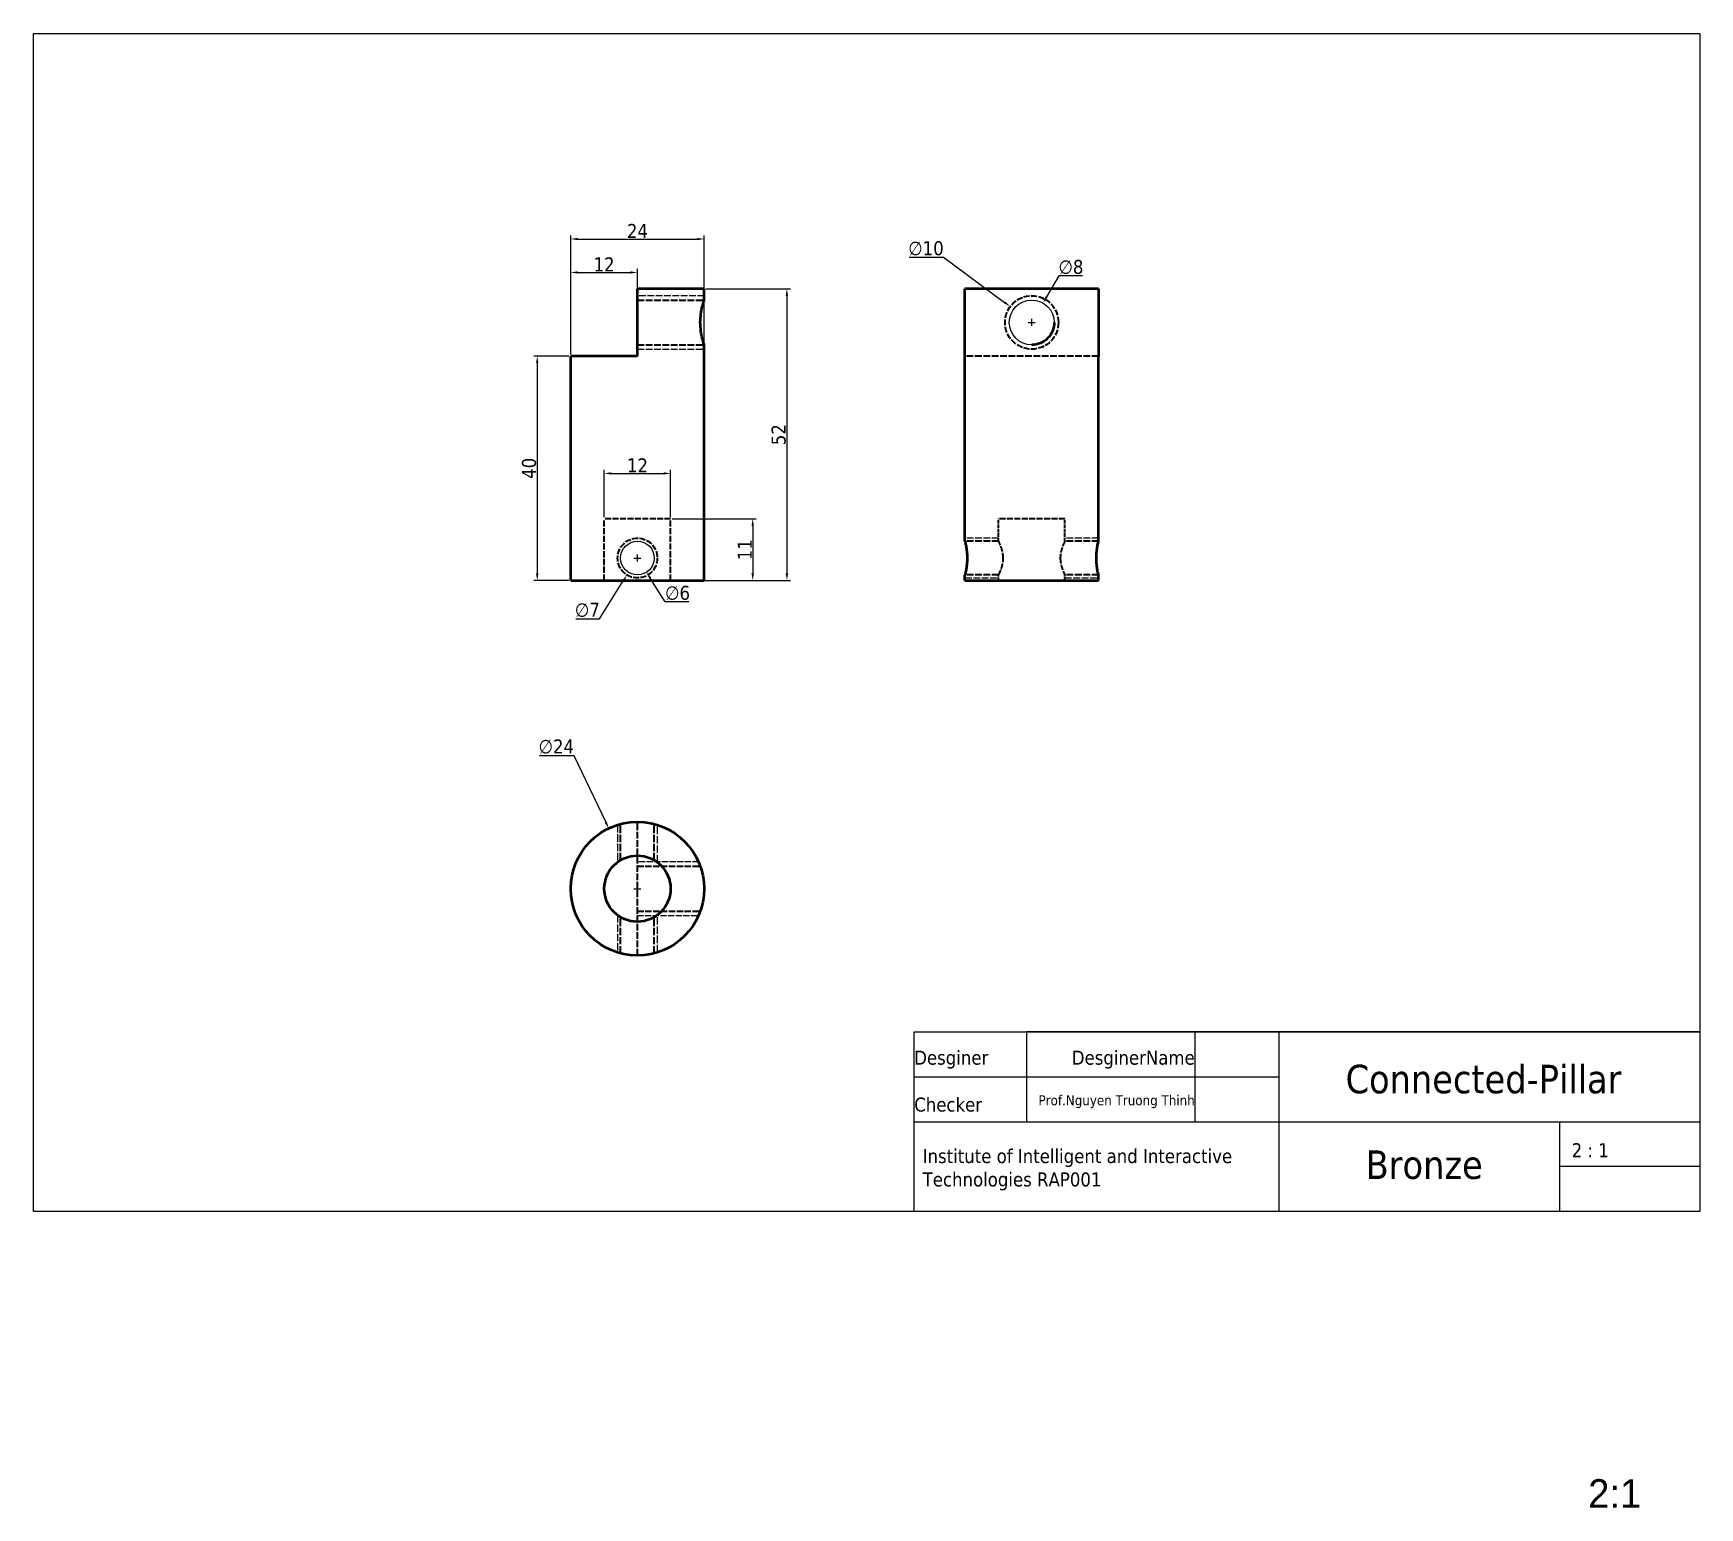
# Model space of a CAD drawing. Header units: millimetres. Extents: x -162 to 135, y -50 to 213.
import ezdxf

# ---------------------------------------------------------------- set-up
doc = ezdxf.new("R2010")
doc.units = ezdxf.units.MM
doc.header["$LTSCALE"] = 6.35
doc.linetypes.add('DASHED', pattern=[0.2067, 0.1654, -0.0413])
for name, color, linetype, lineweight in [('Hidden (ANSI)', 7, 'DASHED', 35), ('Hidden Narrow (ANSI)', 7, 'DASHED', 25), ('Visible (ANSI)', 7, 'Continuous', 50)]:
    doc.layers.add(name, color=color, linetype=linetype, lineweight=lineweight)
doc.styles.add('Note Text (ISO)', font='tahoma.ttf')
doc.dimstyles.new('General (ISO)', dxfattribs={"dimscale": 0.25, "dimtxt": 10, "dimasz": 5, "dimexe": 2.5, "dimexo": 1.25, "dimtad": 1, "dimtoh": 1, "dimdec": 0, "dimzin": 0, "dimdsep": 46, "dimtxsty": 'Note Text (ISO)', "dimcen": 2.5, "dimadec": 0, "dimazin": 0, "dimtfac": 1, "dimtdec": 0, "dimtofl": 0, "dimtmove": 0, "dimatfit": 3, "dimfxl": 25.4, "dimtolj": 1, "dimtzin": 0, "dimarcsym": 0})

# ---------------------------------------------------------------- blocks, each defined once
blk = doc.blocks.new('*D6')
at = {"color": 0, "lineweight": -2, "transparency": 16777216}
for p, q in [((-71.85, 84.47), (-65.7, 84.47)), ((-65.7, 84.47), (-60.04, 72.58)), ((-55.01, 60.71), (-53.76, 60.71)), ((-54.39, 60.09), (-54.39, 61.34))]:
    blk.add_line(p, q, dxfattribs=at)
at = {"color": 0, "transparency": 16777216}
blk.add_solid([(-59.85, 72.67), (-60.23, 72.49), (-59.5, 71.46)], dxfattribs=at)
at = {"layer": 'Defpoints', "color": 0, "transparency": 16777216}
for p in [(-59.5, 71.46), (-49.27, 49.97)]:
    blk.add_point(p, dxfattribs=at)
at = {"color": 0, "transparency": 16777216, "insert": (-68.85, 86.05), "char_height": 2.5, "attachment_point": 5, "style": 'Note Text (ISO)'}
blk.add_mtext('\\A1;∅24', dxfattribs=at)
blk = doc.blocks.new('*D7')
at = {"color": 0, "lineweight": -2, "transparency": 16777216}
for p, q in [((-42.17, 167.64), (-27.13, 167.64)), ((-27.75, 166.39), (-27.75, 116.89)), ((-42.17, 115.64), (-27.13, 115.64))]:
    blk.add_line(p, q, dxfattribs=at)
at = {"color": 0, "transparency": 16777216}
for points in [[(-27.96, 166.39), (-27.54, 166.39), (-27.75, 167.64)], [(-27.96, 116.89), (-27.54, 116.89), (-27.75, 115.64)]]:
    blk.add_solid(points, dxfattribs=at)
at = {"layer": 'Defpoints', "color": 0, "transparency": 16777216}
for p in [(-42.49, 167.64), (-42.49, 115.64), (-27.75, 115.64)]:
    blk.add_point(p, dxfattribs=at)
at = {"color": 0, "transparency": 16777216, "insert": (-29.21, 141.64), "char_height": 2.5, "attachment_point": 5, "rotation": 90, "style": 'Note Text (ISO)'}
blk.add_mtext('\\A1;52', dxfattribs=at)
blk = doc.blocks.new('*D8')
at = {"color": 0, "lineweight": -2, "transparency": 16777216}
for p, q in [((-48.17, 126.64), (-33.23, 126.64)), ((-33.85, 125.39), (-33.85, 116.89)), ((-48.17, 115.64), (-33.23, 115.64))]:
    blk.add_line(p, q, dxfattribs=at)
at = {"color": 0, "transparency": 16777216}
for points in [[(-34.06, 125.39), (-33.64, 125.39), (-33.85, 126.64)], [(-34.06, 116.89), (-33.64, 116.89), (-33.85, 115.64)]]:
    blk.add_solid(points, dxfattribs=at)
at = {"layer": 'Defpoints', "color": 0, "transparency": 16777216}
for p in [(-48.48, 126.64), (-48.48, 115.64), (-33.85, 115.64)]:
    blk.add_point(p, dxfattribs=at)
at = {"color": 0, "transparency": 16777216, "insert": (-35.26, 121.14), "char_height": 2.5, "attachment_point": 5, "rotation": 90, "style": 'Note Text (ISO)'}
blk.add_mtext('\\A1;11', dxfattribs=at)
blk = doc.blocks.new('*D9')
at = {"color": 0, "lineweight": -2, "transparency": 16777216}
for p, q in [((-66.6, 155.64), (-72.87, 155.64)), ((-72.25, 154.39), (-72.25, 116.89)), ((-66.6, 115.64), (-72.87, 115.64))]:
    blk.add_line(p, q, dxfattribs=at)
at = {"color": 0, "transparency": 16777216}
for points in [[(-72.46, 154.39), (-72.04, 154.39), (-72.25, 155.64)], [(-72.46, 116.89), (-72.04, 116.89), (-72.25, 115.64)]]:
    blk.add_solid(points, dxfattribs=at)
at = {"layer": 'Defpoints', "color": 0, "transparency": 16777216}
for p in [(-66.29, 155.64), (-72.25, 115.64), (-66.29, 115.64)]:
    blk.add_point(p, dxfattribs=at)
at = {"color": 0, "transparency": 16777216, "insert": (-73.7, 135.64), "char_height": 2.5, "attachment_point": 5, "rotation": 90, "style": 'Note Text (ISO)'}
blk.add_mtext('\\A1;40', dxfattribs=at)
blk = doc.blocks.new('*D10')
at = {"color": 0, "lineweight": -2, "transparency": 16777216}
for p, q in [((-60.29, 126.95), (-60.29, 135.35)), ((-59.04, 134.73), (-49.73, 134.73)), ((-48.48, 126.95), (-48.48, 135.35))]:
    blk.add_line(p, q, dxfattribs=at)
at = {"color": 0, "transparency": 16777216}
for points in [[(-59.04, 134.94), (-59.04, 134.52), (-60.29, 134.73)], [(-49.73, 134.94), (-49.73, 134.52), (-48.48, 134.73)]]:
    blk.add_solid(points, dxfattribs=at)
at = {"layer": 'Defpoints', "color": 0, "transparency": 16777216}
for p in [(-48.48, 134.73), (-60.29, 126.64), (-48.48, 126.64)]:
    blk.add_point(p, dxfattribs=at)
at = {"color": 0, "transparency": 16777216, "insert": (-54.39, 136.16), "char_height": 2.5, "attachment_point": 5, "style": 'Note Text (ISO)'}
blk.add_mtext('\\A1;12', dxfattribs=at)
blk = doc.blocks.new('*D11')
at = {"color": 0, "lineweight": -2, "transparency": 16777216}
for p, q in [((-66.29, 155.95), (-66.29, 171.18)), ((-65.04, 170.55), (-55.64, 170.55)), ((-54.39, 155.95), (-54.39, 171.18))]:
    blk.add_line(p, q, dxfattribs=at)
at = {"color": 0, "transparency": 16777216}
for points in [[(-65.04, 170.76), (-65.04, 170.34), (-66.29, 170.55)], [(-55.64, 170.76), (-55.64, 170.34), (-54.39, 170.55)]]:
    blk.add_solid(points, dxfattribs=at)
at = {"layer": 'Defpoints', "color": 0, "transparency": 16777216}
for p in [(-54.39, 170.55), (-66.29, 155.64), (-54.39, 155.64)]:
    blk.add_point(p, dxfattribs=at)
at = {"color": 0, "transparency": 16777216, "insert": (-60.34, 171.98), "char_height": 2.5, "attachment_point": 5, "style": 'Note Text (ISO)'}
blk.add_mtext('\\A1;12', dxfattribs=at)
blk = doc.blocks.new('*D12')
at = {"color": 0, "lineweight": -2, "transparency": 16777216}
for p, q in [((20.69, 169.94), (18.52, 166.18)), ((24.92, 169.94), (20.69, 169.94)), ((15.27, 161.64), (16.52, 161.64)), ((15.89, 161.01), (15.89, 162.26))]:
    blk.add_line(p, q, dxfattribs=at)
at = {"color": 0, "transparency": 16777216}
blk.add_solid([(18.34, 166.29), (18.7, 166.08), (17.89, 165.1)], dxfattribs=at)
at = {"layer": 'Defpoints', "color": 0, "transparency": 16777216}
for p in [(17.89, 165.1), (13.89, 158.17)]:
    blk.add_point(p, dxfattribs=at)
at = {"color": 0, "transparency": 16777216, "insert": (22.88, 171.52), "char_height": 2.5, "attachment_point": 5, "style": 'Note Text (ISO)'}
blk.add_mtext('\\A1;∅8', dxfattribs=at)
blk = doc.blocks.new('*D13')
at = {"color": 0, "lineweight": -2, "transparency": 16777216}
for p, q in [((-5.93, 173.27), (0.16, 173.27)), ((0.16, 173.27), (11.06, 165.21)), ((15.27, 161.64), (16.52, 161.64)), ((15.89, 161.01), (15.89, 162.26))]:
    blk.add_line(p, q, dxfattribs=at)
at = {"color": 0, "transparency": 16777216}
blk.add_solid([(11.19, 165.38), (10.94, 165.04), (12.07, 164.47)], dxfattribs=at)
at = {"layer": 'Defpoints', "color": 0, "transparency": 16777216}
for p in [(12.07, 164.47), (19.72, 158.81)]:
    blk.add_point(p, dxfattribs=at)
at = {"color": 0, "transparency": 16777216, "insert": (-2.96, 174.85), "char_height": 2.5, "attachment_point": 5, "style": 'Note Text (ISO)'}
blk.add_mtext('\\A1;∅10', dxfattribs=at)
blk = doc.blocks.new('*D14')
at = {"color": 0, "lineweight": -2, "transparency": 16777216}
for p, q in [((-55.01, 119.64), (-53.76, 119.64)), ((-54.39, 119.01), (-54.39, 120.26)), ((-49.44, 111.84), (-52.11, 116.05)), ((-45.2, 111.84), (-49.44, 111.84))]:
    blk.add_line(p, q, dxfattribs=at)
at = {"color": 0, "transparency": 16777216}
blk.add_solid([(-51.93, 116.16), (-52.28, 115.94), (-52.78, 117.1)], dxfattribs=at)
at = {"layer": 'Defpoints', "color": 0, "transparency": 16777216}
for p in [(-55.99, 122.17), (-52.78, 117.1)]:
    blk.add_point(p, dxfattribs=at)
at = {"color": 0, "transparency": 16777216, "insert": (-47.24, 113.42), "char_height": 2.5, "attachment_point": 5, "style": 'Note Text (ISO)'}
blk.add_mtext('\\A1;∅6', dxfattribs=at)
blk = doc.blocks.new('*D15')
at = {"color": 0, "lineweight": -2, "transparency": 16777216}
for p, q in [((-55.01, 119.64), (-53.76, 119.64)), ((-54.39, 119.01), (-54.39, 120.26)), ((-61.13, 108.82), (-56.92, 115.57)), ((-65.36, 108.82), (-61.13, 108.82))]:
    blk.add_line(p, q, dxfattribs=at)
at = {"color": 0, "transparency": 16777216}
blk.add_solid([(-57.1, 115.68), (-56.74, 115.46), (-56.26, 116.63)], dxfattribs=at)
at = {"layer": 'Defpoints', "color": 0, "transparency": 16777216}
for p in [(-52.51, 122.64), (-56.26, 116.63)]:
    blk.add_point(p, dxfattribs=at)
at = {"color": 0, "transparency": 16777216, "insert": (-63.32, 110.4), "char_height": 2.5, "attachment_point": 5, "style": 'Note Text (ISO)'}
blk.add_mtext('\\A1;∅7', dxfattribs=at)
blk = doc.blocks.new('*D16')
at = {"color": 0, "lineweight": -2, "transparency": 16777216}
for p, q in [((-66.29, 155.95), (-66.29, 177.13)), ((-65.04, 176.51), (-43.74, 176.51)), ((-42.49, 155.95), (-42.49, 177.13))]:
    blk.add_line(p, q, dxfattribs=at)
at = {"color": 0, "transparency": 16777216}
for points in [[(-65.04, 176.72), (-65.04, 176.3), (-66.29, 176.51)], [(-43.74, 176.72), (-43.74, 176.3), (-42.49, 176.51)]]:
    blk.add_solid(points, dxfattribs=at)
at = {"layer": 'Defpoints', "color": 0, "transparency": 16777216}
for p in [(-42.49, 176.51), (-66.29, 155.64), (-42.49, 155.64)]:
    blk.add_point(p, dxfattribs=at)
at = {"color": 0, "transparency": 16777216, "insert": (-54.39, 177.94), "char_height": 2.5, "attachment_point": 5, "style": 'Note Text (ISO)'}
blk.add_mtext('\\A1;24', dxfattribs=at)

msp = doc.modelspace()

# ---------------------------------------------------------------- linework, layer by layer
for p, q in [((-5.06, 19.17), (-5.06, 35.17)), ((44.94, 35.17), (14.94, 35.17)), ((14.94, 35.17), (14.94, 19.17)), ((59.94, 35.17), (44.94, 35.17)), ((44.94, 35.17), (44.94, 19.17)), ((109.94, 35.17), (59.94, 35.17)), ((59.94, 35.17), (59.94, 3.17)), ((134.94, 35.17), (109.94, 35.17)), ((-5.06, 27.17), (59.94, 27.17)), ((-5.06, 19.17), (134.94, 19.17)), ((109.94, 19.17), (109.94, 3.17)), ((134.94, 11.17), (109.94, 11.17))]:
    msp.add_line(p, q)
for points in [[(134.94, 3.17), (-162.06, 3.17), (-162.06, 213.17), (134.94, 213.17)], [(134.94, 3.17), (-162.06, 3.17), (-162.06, 213.17), (134.94, 213.17)], [(134.94, 3.17), (-162.06, 3.17), (-162.06, 213.17), (134.94, 213.17)], [(134.94, 3.17), (-5.06, 3.17), (-5.06, 35.17), (134.94, 35.17)], [(134.94, 3.17), (-5.06, 3.17), (-5.06, 35.17), (134.94, 35.17)], [(134.94, 3.17), (-5.06, 3.17), (-5.06, 35.17), (134.94, 35.17)]]:
    msp.add_lwpolyline(points, close=True)
for centre, radius in [((15.89, 161.64), 4), ((-54.39, 119.64), 3)]:
    msp.add_circle(centre, radius)
at = {"layer": 'Hidden (ANSI)', "ltscale": 1.133294}
for p, q in [((-54.39, 165.64), (-42.49, 165.64)), ((-54.39, 157.64), (-42.49, 157.64)), ((27.79, 155.64), (3.99, 155.64)), ((-54.39, 48.81), (-54.39, 72.61))]:
    msp.add_line(p, q, dxfattribs=at)
at = {"layer": 'Hidden (ANSI)', "ltscale": 1.009378}
for p, q in [((-48.48, 126.64), (-60.29, 126.64)), ((21.8, 126.64), (9.99, 126.64))]:
    msp.add_line(p, q, dxfattribs=at)
at = {"layer": 'Hidden (ANSI)', "ltscale": 1.047583}
for p, q in [((-60.29, 115.64), (-60.29, 126.64)), ((-48.48, 115.64), (-48.48, 126.64))]:
    msp.add_line(p, q, dxfattribs=at)
at = {"layer": 'Hidden (ANSI)', "ltscale": 0.599804}
for p, q in [((9.99, 122.64), (9.99, 126.64)), ((21.8, 122.64), (21.8, 126.64))]:
    msp.add_line(p, q, dxfattribs=at)
at = {"layer": 'Hidden (ANSI)', "ltscale": 1.142056}
for p, q in [((9.99, 122.64), (3.99, 122.64)), ((27.79, 122.64), (21.8, 122.64)), ((9.99, 116.64), (3.99, 116.64)), ((27.79, 116.64), (21.8, 116.64))]:
    msp.add_line(p, q, dxfattribs=at)
at = {"layer": 'Hidden (ANSI)', "ltscale": 0.149876}
for p, q in [((9.99, 115.64), (9.99, 116.64)), ((21.8, 115.64), (21.8, 116.64))]:
    msp.add_line(p, q, dxfattribs=at)
at = {"layer": 'Hidden (ANSI)', "ltscale": 1.224842}
for p, q in [((-57.39, 65.8), (-57.39, 72.23)), ((-51.39, 65.8), (-51.39, 72.23)), ((-57.39, 49.2), (-57.39, 55.63)), ((-51.39, 49.2), (-51.39, 55.63))]:
    msp.add_line(p, q, dxfattribs=at)
at = {"layer": 'Hidden (ANSI)', "ltscale": 1.067353}
for p, q in [((-54.39, 64.71), (-43.18, 64.71)), ((-54.39, 56.71), (-43.18, 56.71))]:
    msp.add_line(p, q, dxfattribs=at)
at = {"layer": 'Hidden (ANSI)'}
for centre, radius in [((15.89, 161.64), 4.76), ((-54.39, 119.64), 3.54)]:
    msp.add_circle(centre, radius, dxfattribs=at)
at = {"layer": 'Hidden (ANSI)', "ltscale": 0.913913}
for points, knots in [([(10.81, 119.64), (10.81, 120.02), (10.76, 120.43), (10.59, 121.16), (10.48, 121.5), (10.28, 122.02), (10.18, 122.25), (10.03, 122.56), (9.99, 122.64), (9.99, 122.64)], [0, 0, 0, 0, 0.0577873, 0.0577873, 0.1155746, 0.1155746, 0.1731923, 0.1731923, 0.23081, 0.23081, 0.23081, 0.23081]), ([(21.8, 122.64), (21.8, 122.64), (21.75, 122.56), (21.61, 122.25), (21.5, 122.02), (21.3, 121.5), (21.19, 121.16), (21.03, 120.43), (20.98, 120.02), (20.98, 119.64)], [0.6924301, 0.6924301, 0.6924301, 0.6924301, 0.7500478, 0.7500478, 0.8076655, 0.8076655, 0.8654528, 0.8654528, 0.9232401, 0.9232401, 0.9232401, 0.9232401]), ([(9.99, 116.64), (9.99, 116.64), (10.03, 116.72), (10.18, 117.02), (10.28, 117.25), (10.48, 117.78), (10.59, 118.11), (10.76, 118.85), (10.81, 119.25), (10.81, 119.64)], [0.6924301, 0.6924301, 0.6924301, 0.6924301, 0.7500478, 0.7500478, 0.8076655, 0.8076655, 0.8654528, 0.8654528, 0.9232401, 0.9232401, 0.9232401, 0.9232401]), ([(20.98, 119.64), (20.98, 119.25), (21.03, 118.85), (21.19, 118.11), (21.3, 117.78), (21.5, 117.25), (21.61, 117.02), (21.75, 116.72), (21.8, 116.64), (21.8, 116.64)], [0, 0, 0, 0, 0.0577873, 0.0577873, 0.1155746, 0.1155746, 0.1731923, 0.1731923, 0.23081, 0.23081, 0.23081, 0.23081])]:
    msp.add_open_spline(points, degree=3, knots=knots, dxfattribs=at)
at = {"layer": 'Hidden Narrow (ANSI)', "ltscale": 1.133294}
for p, q in [((-42.49, 166.39), (-54.39, 166.39)), ((-54.39, 156.88), (-42.49, 156.88))]:
    msp.add_line(p, q, dxfattribs=at)
at = {"layer": 'Hidden Narrow (ANSI)', "ltscale": 1.142056}
for p, q in [((9.99, 123.18), (3.99, 123.18)), ((27.79, 123.18), (21.8, 123.18)), ((3.99, 116.1), (9.99, 116.1)), ((21.8, 116.1), (27.79, 116.1))]:
    msp.add_line(p, q, dxfattribs=at)
at = {"layer": 'Hidden Narrow (ANSI)', "ltscale": 1.264091}
for p, q in [((-57.93, 72.07), (-57.93, 65.44)), ((-50.84, 65.44), (-50.84, 72.07)), ((-57.93, 55.99), (-57.93, 49.35)), ((-50.84, 49.35), (-50.84, 55.99))]:
    msp.add_line(p, q, dxfattribs=at)
at = {"layer": 'Hidden Narrow (ANSI)', "ltscale": 1.038765}
for p, q in [((-43.48, 65.47), (-54.39, 65.47)), ((-54.39, 55.95), (-43.48, 55.95))]:
    msp.add_line(p, q, dxfattribs=at)
at = {"layer": 'Visible (ANSI)'}
for p, q in [((-42.49, 167.64), (-54.39, 167.64)), ((-54.39, 155.64), (-54.39, 167.64)), ((-42.49, 165.64), (-42.49, 167.64)), ((27.79, 167.64), (3.99, 167.64)), ((3.99, 155.64), (3.99, 167.64)), ((27.79, 167.64), (27.79, 155.64)), ((-42.49, 115.64), (-42.49, 157.64)), ((-54.39, 155.64), (-66.29, 155.64)), ((-66.29, 115.64), (-66.29, 155.64)), ((3.99, 122.64), (3.99, 155.64)), ((27.79, 122.64), (27.79, 155.64)), ((3.99, 115.64), (3.99, 116.64)), ((27.79, 115.64), (27.79, 116.64)), ((-66.29, 115.64), (-42.49, 115.64)), ((3.99, 115.64), (27.79, 115.64))]:
    msp.add_line(p, q, dxfattribs=at)
for radius in [11.9, 5.9]:
    msp.add_circle((-54.39, 60.71), radius, dxfattribs=at)
for points, knots in [([(-42.49, 157.64), (-42.49, 157.64), (-42.52, 157.74), (-42.65, 158.15), (-42.74, 158.46), (-42.91, 159.16), (-43.01, 159.61), (-43.14, 160.59), (-43.18, 161.13), (-43.18, 162.14), (-43.14, 162.68), (-43.01, 163.67), (-42.91, 164.11), (-42.74, 164.82), (-42.65, 165.13), (-42.52, 165.53), (-42.49, 165.64), (-42.49, 165.64)], [0.3039253, 0.3039253, 0.3039253, 0.3039253, 0.3798884, 0.3798884, 0.4558515, 0.4558515, 0.5318511, 0.5318511, 0.6078507, 0.6078507, 0.6838503, 0.6838503, 0.7598499, 0.7598499, 0.8358129, 0.8358129, 0.911776, 0.911776, 0.911776, 0.911776]), ([(19.89, 161.64), (19.89, 161.13), (19.79, 160.59), (19.38, 159.61), (19.07, 159.16), (18.37, 158.46), (17.92, 158.15), (16.94, 157.74), (16.4, 157.64), (15.89, 157.64)], [0, 0, 0, 0, 0.0759996, 0.0759996, 0.1519992, 0.1519992, 0.2279623, 0.2279623, 0.3039253, 0.3039253, 0.3039253, 0.3039253]), ([(3.99, 122.64), (3.99, 122.64), (4.01, 122.56), (4.08, 122.25), (4.13, 122.02), (4.23, 121.49), (4.28, 121.16), (4.36, 120.42), (4.38, 120.02), (4.38, 119.64)], [0.6812136, 0.6812136, 0.6812136, 0.6812136, 0.7379773, 0.7379773, 0.794741, 0.794741, 0.8515129, 0.8515129, 0.9082848, 0.9082848, 0.9082848, 0.9082848]), ([(27.41, 119.64), (27.41, 120.02), (27.43, 120.42), (27.5, 121.16), (27.55, 121.49), (27.65, 122.02), (27.7, 122.25), (27.77, 122.56), (27.79, 122.64), (27.79, 122.64)], [0, 0, 0, 0, 0.0567719, 0.0567719, 0.1135438, 0.1135438, 0.1703075, 0.1703075, 0.2270712, 0.2270712, 0.2270712, 0.2270712]), ([(4.38, 119.64), (4.38, 119.26), (4.36, 118.86), (4.28, 118.12), (4.23, 117.78), (4.13, 117.25), (4.08, 117.02), (4.01, 116.71), (3.99, 116.64), (3.99, 116.64)], [0, 0, 0, 0, 0.0567719, 0.0567719, 0.1135438, 0.1135438, 0.1703075, 0.1703075, 0.2270712, 0.2270712, 0.2270712, 0.2270712]), ([(27.79, 116.64), (27.79, 116.64), (27.77, 116.71), (27.7, 117.02), (27.65, 117.25), (27.55, 117.78), (27.5, 118.12), (27.43, 118.86), (27.41, 119.26), (27.41, 119.64)], [0.6812136, 0.6812136, 0.6812136, 0.6812136, 0.7379773, 0.7379773, 0.794741, 0.794741, 0.8515129, 0.8515129, 0.9082848, 0.9082848, 0.9082848, 0.9082848])]:
    msp.add_open_spline(points, degree=3, knots=knots, dxfattribs=at)

# ---------------------------------------------------------------- texts
at = {"style": 'Note Text (ISO)'}
for s, width, gutter_width, heights, insert, char_height, attachment_point in [('Desginer', 20, 25.4, [0], (-5.06, 31.84), 2.5, 1), ('DesginerName', 19.9426, 25.4, [3.33], (44.94, 31.84), 2.5, 3), ('Connected-Pillar', 5.08, 0, [3.33], (121, 29.32), 5.08, 3), ('Prof.Nguyen Truong Thinh', 32.5323, 25.4, [2.67], (44.94, 21.58), 1.8, 9), ('Checker', 20, 25.4, [0], (-5.06, 20.93), 2.5, 7), ('2 : 1', 20, 25.4, [0], (112.12, 12.84), 2.5, 7), ('Institute of Intelligent and Interactive Technologies RAP001', 65, 25.4, [0], (-3.55, 14.3), 2.5, 1), ('Bronze', 19.9426, 25.4, [3.33], (96.27, 14.05), 5.08, 3)]:
    msp.add_mtext_dynamic_manual_height_columns(s, width=width, gutter_width=gutter_width, heights=heights, dxfattribs=dict(at, insert=insert, char_height=char_height, attachment_point=attachment_point))
at = {"insert": (115.07, -44.55), "char_height": 5.08, "attachment_point": 1}
msp.add_mtext_dynamic_manual_height_columns('2:1', width=140, gutter_width=25.4, heights=[0], dxfattribs=at)

# ---------------------------------------------------------------- dimensions: what is measured, and where the dimension line sits
for base, p1, p2, picture, middle in [((-42.49, 176.51), (-66.29, 155.64), (-42.49, 155.64), '*D16', (-54.39, 177.94)), ((-54.39, 170.55), (-66.29, 155.64), (-54.39, 155.64), '*D11', (-60.34, 171.98)), ((-48.48, 134.73), (-60.29, 126.64), (-48.48, 126.64), '*D10', (-54.39, 136.16))]:
    dim = msp.add_linear_dim(base=base, p1=p1, p2=p2, dimstyle='General (ISO)')
    dim.commit()
    dim.dimension.update_dxf_attribs({"geometry": picture, "text_midpoint": middle})
for p1, p2, picture, middle in [((19.72, 158.81), (12.07, 164.47), '*D13', (-2.96, 173.27)), ((13.89, 158.17), (17.89, 165.1), '*D12', (22.88, 169.94)), ((-52.51, 122.64), (-56.26, 116.63), '*D15', (-63.32, 108.82)), ((-55.99, 122.17), (-52.78, 117.1), '*D14', (-47.24, 111.84)), ((-49.27, 49.97), (-59.5, 71.46), '*D6', (-68.85, 84.47))]:
    dim = msp.add_diameter_dim_2p(p1=p1, p2=p2, dimstyle='General (ISO)')
    dim.commit()
    dim.dimension.update_dxf_attribs({"geometry": picture, "text_midpoint": middle, "dimtype": 163})
for base, p1, p2, picture, middle in [((-27.75, 115.64), (-42.49, 167.64), (-42.49, 115.64), '*D7', (-29.21, 141.64)), ((-72.25, 115.64), (-66.29, 155.64), (-66.29, 115.64), '*D9', (-73.7, 135.64)), ((-33.85, 115.64), (-48.48, 126.64), (-48.48, 115.64), '*D8', (-35.26, 121.14))]:
    dim = msp.add_linear_dim(base=base, p1=p1, p2=p2, angle=90, dimstyle='General (ISO)')
    dim.commit()
    dim.dimension.update_dxf_attribs({"geometry": picture, "text_midpoint": middle})

doc.saveas('drawing.dxf')
